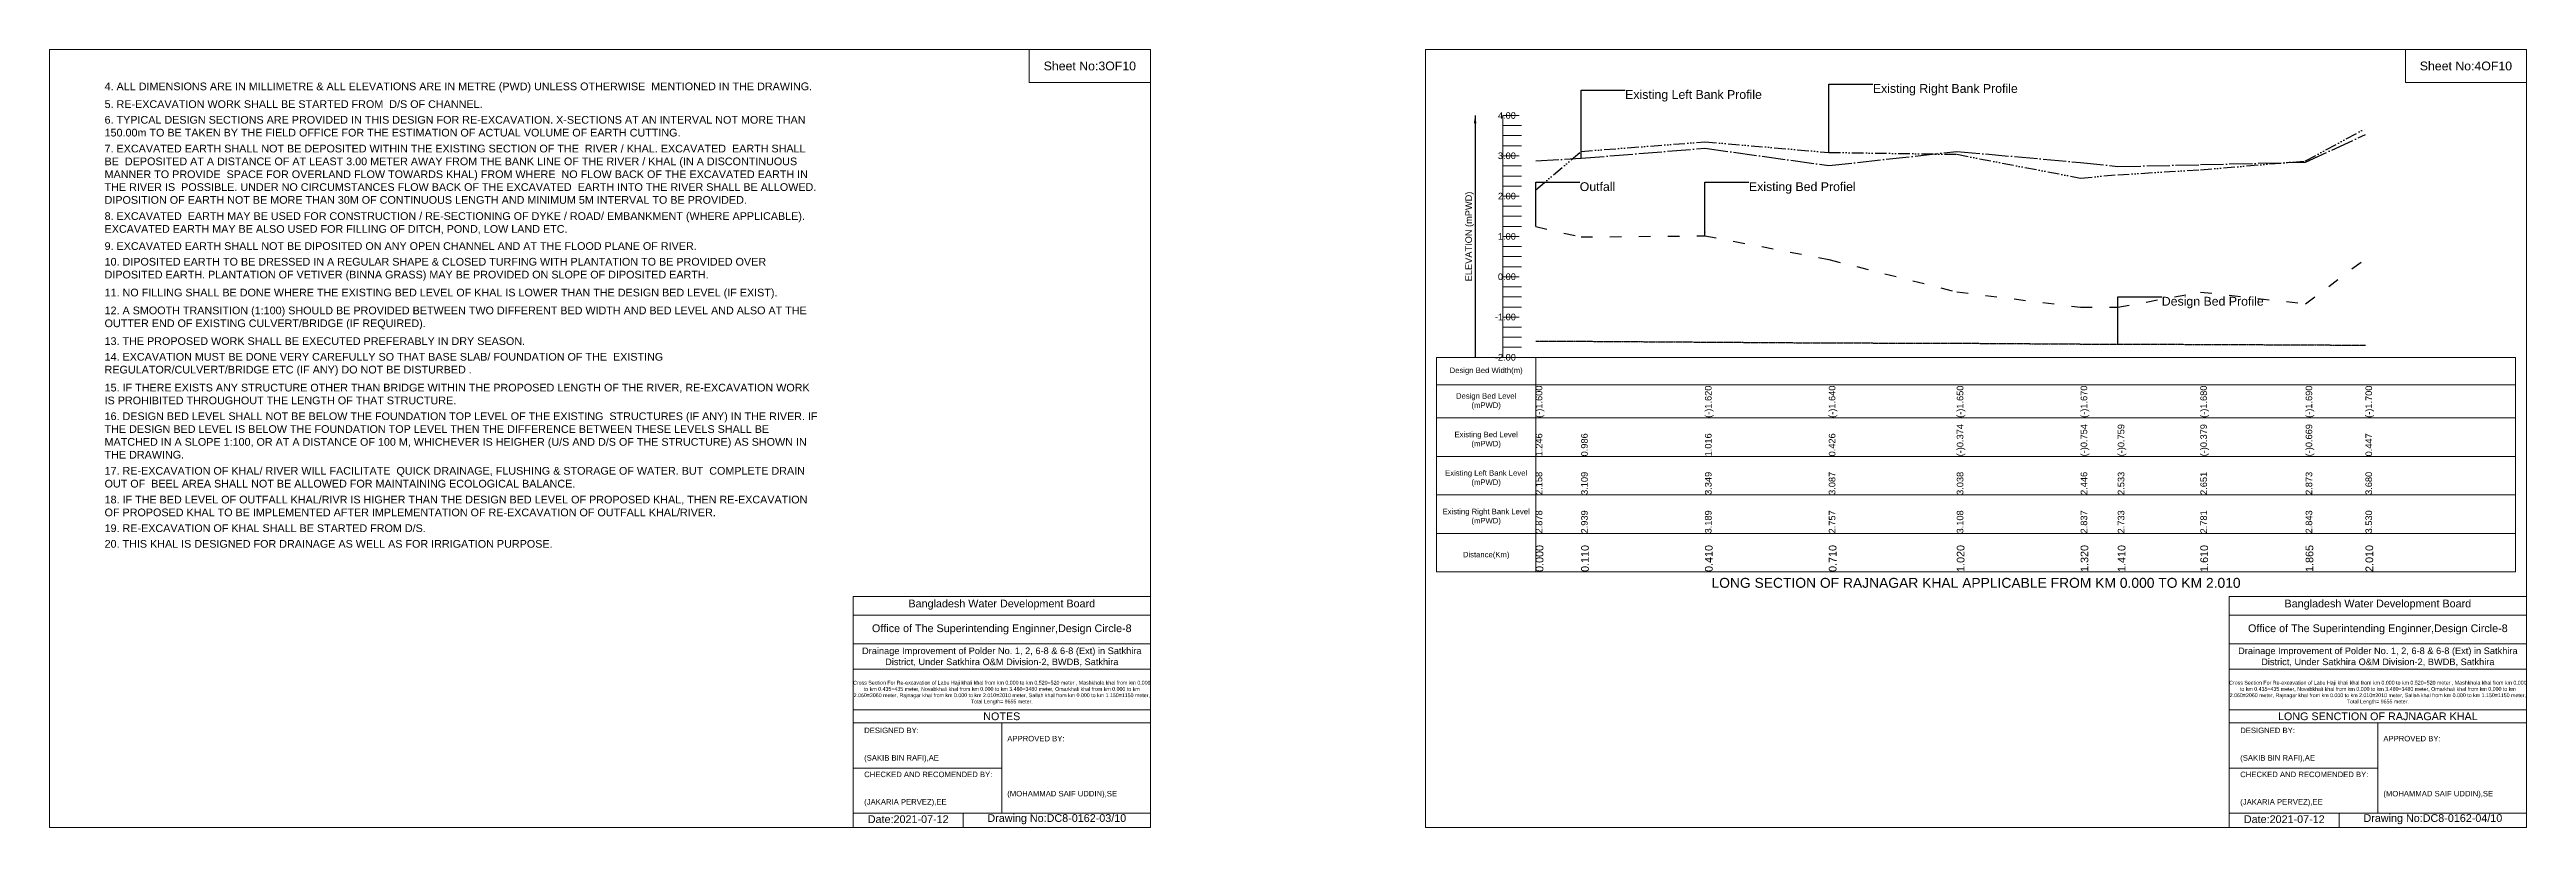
# Model space of a CAD drawing. Header units: inches. Extents: x 91000 to 648000, y -5656 to 141.
# Drawn here: x 490000 to 508000, y -5656 to 0 of the extents above; entities that cross this region are included whole.
import ezdxf

# ---------------------------------------------------------------- set-up
doc = ezdxf.new("R2010")
doc.units = ezdxf.units.IN
doc.header["$LTSCALE"] = 7
doc.header["$MEASUREMENT"] = 0
for name, pattern in [('ACAD_ISO03W100', [30, 12, -18]), ('ACAD_ISO04W100', [30, 24, -3, 0, -3]), ('ACAD_ISO14W100', [24, 12, -3, 0, -3, 0, -3, 0, -3]), ('CENTER', [2, 1.25, -0.25, 0.25, -0.25])]:
    doc.linetypes.add(name, pattern=pattern)
for name, color, linetype, lineweight in [('Cross Section Labels', 7, 'Continuous', 9), ('Design Bed Level Long Section', 7, 'CENTER', 25), ('Existing Bed Level for Long Section', 7, 'ACAD_ISO03W100', 25), ('Existing Left Bank of Long section', 7, 'ACAD_ISO04W100', 25), ('Existing Right Bank of Long Section', 7, 'ACAD_ISO14W100', 25), ('Long Section Border', 7, 'Continuous', 9), ('Long Section Labels', 7, 'Continuous', 9), ('Vscale for Long Section', 7, 'Continuous', 9)]:
    doc.layers.add(name, color=color, linetype=linetype, lineweight=lineweight)
doc.styles.get("Standard").update_dxf_attribs({"font": 'arial.ttf'})
doc.dimstyles.get("Standard").update_dxf_attribs({"dimtxt": 0.18, "dimasz": 0.18, "dimexe": 0.18, "dimexo": 0.0625, "dimgap": 0.09, "dimtad": 0, "dimtih": 1, "dimtoh": 1, "dimdec": 4, "dimzin": 0, "dimdsep": 46, "dimtxsty": 'Standard', "dimcen": 0.09, "dimadec": 0, "dimazin": 0, "dimtfac": 1, "dimtdec": 4, "dimtofl": 0, "dimtmove": 0, "dimatfit": 3, "dimfxl": 1, "dimtolj": 1, "dimtzin": 0, "dimarcsym": 0})

msp = doc.modelspace()

# ---------------------------------------------------------------- linework, layer by layer
at = {"layer": 'Cross Section Labels'}
for points in [[(490000, 0), (498000, 0), (498000, -5656), (490000, -5656)], [(497120, 0), (498000, 0), (498000, -240), (497120, -240)], [(500000, 0), (508000, 0), (508000, -5656), (500000, -5656)], [(507120, 0), (508000, 0), (508000, -240), (507120, -240)]]:
    msp.add_lwpolyline(points, close=True, dxfattribs=at)
for points in [[(495840, -5656), (495840, -3976), (498000, -3976)], [(495840, -4112), (498000, -4112)], [(505840, -5656), (505840, -3976), (508000, -3976)], [(505840, -4112), (508000, -4112)], [(495840, -4320), (498000, -4320)], [(505840, -4320), (508000, -4320)], [(495840, -4504), (498000, -4504)], [(505840, -4504), (508000, -4504)], [(495840, -4800), (498000, -4800)], [(505840, -4800), (508000, -4800)], [(495840, -4896), (498000, -4896)], [(496920, -4896), (496920, -5552)], [(505840, -4896), (508000, -4896)], [(506920, -4896), (506920, -5552)], [(495840, -5224), (496920, -5224)], [(505840, -5224), (506920, -5224)], [(495840, -5552), (498000, -5552)], [(496640, -5552), (496640, -5656)], [(505840, -5552), (508000, -5552)], [(506640, -5552), (506640, -5656)]]:
    msp.add_lwpolyline(points, dxfattribs=at)
at = {"layer": 'Design Bed Level Long Section'}
msp.add_lwpolyline([(500800, -2121), (501130, -2121), (502030, -2127), (502930, -2133), (503860, -2135), (504760, -2141), (505030, -2141), (505630, -2144), (506395, -2147), (506830, -2150)], dxfattribs=at)
at = {"layer": 'Existing Bed Level for Long Section'}
msp.add_lwpolyline([(500800, -1287), (501130, -1363), (502030, -1354), (502930, -1527), (503860, -1762), (504760, -1873), (505030, -1874), (505630, -1763), (506395, -1848), (506830, -1521)], dxfattribs=at)
at = {"layer": 'Existing Left Bank of Long section'}
msp.add_lwpolyline([(500800, -809), (501130, -791), (502030, -718), (502930, -844), (503860, -741), (504760, -821), (505030, -851), (505630, -837), (506395, -819), (506830, -618)], dxfattribs=at)
at = {"layer": 'Existing Right Bank of Long Section'}
msp.add_lwpolyline([(500800, -1020), (501130, -741), (502030, -671), (502930, -748), (503860, -762), (504760, -935), (505030, -910), (505630, -875), (506395, -810), (506830, -574)], dxfattribs=at)
at = {"layer": 'Long Section Border'}
msp.add_lwpolyline([(500080, -2238), (507920, -2238), (507920, -3798), (500080, -3798)], close=True, dxfattribs=at)
for points in [[(500800, -2238), (500800, -3798)], [(500080, -2438), (507920, -2438)], [(500080, -2678), (507920, -2678)], [(500080, -2958), (507920, -2958)], [(500080, -3238), (507920, -3238)], [(500080, -3518), (507920, -3518)]]:
    msp.add_lwpolyline(points, dxfattribs=at)
at = {"layer": 'Vscale for Long Section'}
for points in [[(500560, -2238), (500560, -1945), (500560, -1652), (500560, -1359), (500560, -1066), (500560, -773), (500560, -480)], [(500560, -480), (500680, -480)], [(500560, -553), (500696, -553)], [(500560, -626), (500696, -626)], [(500560, -700), (500696, -700)], [(500560, -773), (500680, -773)], [(500560, -846), (500696, -846)], [(500560, -920), (500696, -920)], [(500560, -993), (500696, -993)], [(500560, -1066), (500680, -1066)], [(500560, -1139), (500696, -1139)], [(500560, -1212), (500696, -1212)], [(500560, -1286), (500696, -1286)], [(500560, -1359), (500680, -1359)], [(500560, -1432), (500696, -1432)], [(500560, -1506), (500696, -1506)], [(500560, -1579), (500696, -1579)], [(500560, -1652), (500680, -1652)], [(500560, -1725), (500696, -1725)], [(500560, -1798), (500696, -1798)], [(500560, -1872), (500696, -1872)], [(500560, -1945), (500680, -1945)], [(500560, -2018), (500696, -2018)], [(500560, -2092), (500696, -2092)], [(500560, -2165), (500696, -2165)], [(500560, -2238), (500680, -2238)]]:
    msp.add_lwpolyline(points, dxfattribs=at)

# ---------------------------------------------------------------- texts
at = {"layer": 'Cross Section Labels', "attachment_point": 5}
for s, insert, char_height in [('Sheet No:3OF10', (497560, -120), 64), ('Sheet No:4OF10', (507560, -120), 64), ('Bangladesh Water Development Board', (496920, -4036), 56), ('Bangladesh Water Development Board', (506920, -4036), 56), ('Office of The Superintending Enginner,Design Circle-8', (496920, -4216), 56), ('Office of The Superintending Enginner,Design Circle-8', (506920, -4216), 56)]:
    msp.add_mtext(s, dxfattribs=dict(at, insert=insert, char_height=char_height))
at = {"layer": 'Cross Section Labels'}
for s, insert, char_height, width, attachment_point in [('4. ALL DIMENSIONS ARE IN MILLIMETRE & ALL ELEVATIONS ARE IN METRE (PWD) UNLESS OTHERWISE  MENTIONED IN THE DRAWING.', (490400, -240), 56, 5200, 1), ('5. RE-EXCAVATION WORK SHALL BE STARTED FROM  D/S OF CHANNEL.', (490400, -369), 56, 5200, 1), ('6. TYPICAL DESIGN SECTIONS ARE PROVIDED IN THIS DESIGN FOR RE-EXCAVATION. X-SECTIONS AT AN INTERVAL NOT MORE THAN 150.00m TO BE TAKEN BY THE FIELD OFFICE FOR THE ESTIMATION OF ACTUAL VOLUME OF EARTH CUTTING.', (490400, -483), 56, 5200, 1), ('7. EXCAVATED EARTH SHALL NOT BE DEPOSITED WITHIN THE EXISTING SECTION OF THE  RIVER / KHAL. EXCAVATED  EARTH SHALL BE  DEPOSITED AT A DISTANCE OF AT LEAST 3.00 METER AWAY FROM THE BANK LINE OF THE RIVER / KHAL (IN A DISCONTINUOUS  MANNER TO PROVIDE  SPACE FOR OVERLAND FLOW TOWARDS KHAL) FROM WHERE  NO FLOW BACK OF THE EXCAVATED EARTH IN THE RIVER IS  POSSIBLE. UNDER NO CIRCUMSTANCES FLOW BACK OF THE EXCAVATED  EARTH INTO THE RIVER SHALL BE ALLOWED. DIPOSITION OF EARTH NOT BE MORE THAN 30M OF CONTINUOUS LENGTH AND MINIMUM 5M INTERVAL TO BE PROVIDED.', (490400, -692), 56, 5200, 1), ('8. EXCAVATED  EARTH MAY BE USED FOR CONSTRUCTION / RE-SECTIONING OF DYKE / ROAD/ EMBANKMENT (WHERE APPLICABLE). EXCAVATED EARTH MAY BE ALSO USED FOR FILLING OF DITCH, POND, LOW LAND ETC.', (490400, -1183), 56, 5200, 1), ('9. EXCAVATED EARTH SHALL NOT BE DIPOSITED ON ANY OPEN CHANNEL AND AT THE FLOOD PLANE OF RIVER.', (490400, -1401), 56, 5200, 1), ('10. DIPOSITED EARTH TO BE DRESSED IN A REGULAR SHAPE & CLOSED TURFING WITH PLANTATION TO BE PROVIDED OVER DIPOSITED EARTH. PLANTATION OF VETIVER (BINNA GRASS) MAY BE PROVIDED ON SLOPE OF DIPOSITED EARTH.^J', (490400, -1515), 56, 5200, 1), ('11. NO FILLING SHALL BE DONE WHERE THE EXISTING BED LEVEL OF KHAL IS LOWER THAN THE DESIGN BED LEVEL (IF EXIST).', (490400, -1739), 56, 5200, 1), ('12. A SMOOTH TRANSITION (1:100) SHOULD BE PROVIDED BETWEEN TWO DIFFERENT BED WIDTH AND BED LEVEL AND ALSO AT THE OUTTER END OF EXISTING CULVERT/BRIDGE (IF REQUIRED).', (490400, -1869), 56, 5200, 1), ('13. THE PROPOSED WORK SHALL BE EXECUTED PREFERABLY IN DRY SEASON.', (490400, -2092), 56, 5200, 1), ('14. EXCAVATION MUST BE DONE VERY CAREFULLY SO THAT BASE SLAB/ FOUNDATION OF THE  EXISTING REGULATOR/CULVERT/BRIDGE ETC (IF ANY) DO NOT BE DISTURBED .^J', (490400, -2206), 56, 5200, 1), ('15. IF THERE EXISTS ANY STRUCTURE OTHER THAN BRIDGE WITHIN THE PROPOSED LENGTH OF THE RIVER, RE-EXCAVATION WORK IS PROHIBITED THROUGHOUT THE LENGTH OF THAT STRUCTURE.', (490400, -2430), 56, 5200, 1), ('16. DESIGN BED LEVEL SHALL NOT BE BELOW THE FOUNDATION TOP LEVEL OF THE EXISTING  STRUCTURES (IF ANY) IN THE RIVER. IF THE DESIGN BED LEVEL IS BELOW THE FOUNDATION TOP LEVEL THEN THE DIFFERENCE BETWEEN THESE LEVELS SHALL BE MATCHED IN A SLOPE 1:100, OR AT A DISTANCE OF 100 M, WHICHEVER IS HEIGHER (U/S AND D/S OF THE STRUCTURE) AS SHOWN IN THE DRAWING.', (490400, -2638), 56, 5200, 1), ('17. RE-EXCAVATION OF KHAL/ RIVER WILL FACILITATE  QUICK DRAINAGE, FLUSHING & STORAGE OF WATER. BUT  COMPLETE DRAIN OUT OF  BEEL AREA SHALL NOT BE ALLOWED FOR MAINTAINING ECOLOGICAL BALANCE.', (490400, -3035), 56, 5200, 1), ('18. IF THE BED LEVEL OF OUTFALL KHAL/RIVR IS HIGHER THAN THE DESIGN BED LEVEL OF PROPOSED KHAL, THEN RE-EXCAVATION OF PROPOSED KHAL TO BE IMPLEMENTED AFTER IMPLEMENTATION OF RE-EXCAVATION OF OUTFALL KHAL/RIVER.', (490400, -3244), 56, 5200, 1), ('20. THIS KHAL IS DESIGNED FOR DRAINAGE AS WELL AS FOR IRRIGATION PURPOSE.^J', (490400, -3566), 56, 5200, 1), ('19. RE-EXCAVATION OF KHAL SHALL BE STARTED FROM D/S.', (490400, -3452), 56, 5200, 1), ('Drainage Improvement of Polder No. 1, 2, 6-8 & 6-8 (Ext) in Satkhira District, Under Satkhira O&M Division-2, BWDB, Satkhira', (496920, -4416), 48, 2240, 5), ('Drainage Improvement of Polder No. 1, 2, 6-8 & 6-8 (Ext) in Satkhira District, Under Satkhira O&M Division-2, BWDB, Satkhira', (506920, -4416), 48, 2240, 5), ('Cross Section For Re-excavation of Labu Haji khali khal from km 0.000 to km 0.520=520 meter , Mashkhola khal from km 0.000 to km 0.435=435 meter, Novabkhali khal from km 0.000 to km 3.480=3480 meter, Omarkhali khal from km 0.000 to km 2.060=2060 meter, Rajnagar khal from km 0.000 to km 2.010=2010 meter, Sallah khal from km 0.000 to km 1.150=1150 meter, Total Length= 9655 meter. ', (496920, -4676), 27.415, 2160, 5), ('Cross Section For Re-excavation of Labu Haji khali khal from km 0.000 to km 0.520=520 meter , Mashkhola khal from km 0.000 to km 0.435=435 meter, Novabkhali khal from km 0.000 to km 3.480=3480 meter, Omarkhali khal from km 0.000 to km 2.060=2060 meter, Rajnagar khal from km 0.000 to km 2.010=2010 meter, Sallah khal from km 0.000 to km 1.150=1150 meter, Total Length= 9655 meter. ', (506920, -4676), 27.415, 2160, 5), ('NOTES', (496920, -4848), 56, 2240, 5), ('LONG SENCTION OF RAJNAGAR KHAL', (506920, -4848), 56, 2240, 5), ('DESIGNED BY:^J^J^J(SAKIB BIN RAFI),AE', (495920, -5056), 40, 1120, 4), ('APPROVED BY:^J^J^J^J^J^J(MOHAMMAD SAIF UDDIN),SE', (496960, -5216), 40, 1120, 4), ('DESIGNED BY:^J^J^J(SAKIB BIN RAFI),AE', (505920, -5056), 40, 1120, 4), ('APPROVED BY:^J^J^J^J^J^J(MOHAMMAD SAIF UDDIN),SE', (506960, -5216), 40, 1120, 4), ('CHECKED AND RECOMENDED BY:^J^J^J(JAKARIA PERVEZ),EE', (495920, -5376), 40, 1120, 4), ('CHECKED AND RECOMENDED BY:^J^J^J(JAKARIA PERVEZ),EE', (505920, -5376), 40, 1120, 4), ('Date:2021-07-12', (496240, -5596), 56, 1120, 5), ('Drawing No:DC8-0162-03/10', (497320, -5596), 56, 1760, 5), ('Date:2021-07-12', (506240, -5596), 56, 1120, 5), ('Drawing No:DC8-0162-04/10', (507320, -5596), 56, 1760, 5)]:
    msp.add_mtext(s, dxfattribs=dict(at, insert=insert, char_height=char_height, width=width, attachment_point=attachment_point))
at = {"layer": 'Long Section Border', "attachment_point": 5}
for s, insert, char_height in [('Design Bed Width(m)', (500440, -2338), 40), ('Design Bed Level^J(mPWD)', (500440, -2558), 40), ('Existing Bed Level^J(mPWD)', (500440, -2838), 40), ('Existing Left Bank Level^J(mPWD)', (500440, -3118), 40), ('Existing Right Bank Level^J(mPWD)', (500440, -3398), 40), ('Distance(Km)', (500440, -3678), 40), ('LONG SECTION OF RAJNAGAR KHAL APPLICABLE FROM KM 0.000 TO KM 2.010', (504000, -3878), 72)]:
    msp.add_mtext(s, dxfattribs=dict(at, insert=insert, char_height=char_height))
at = {"layer": 'Long Section Labels', "char_height": 64, "attachment_point": 1}
for s, insert in [('Existing Left Bank Profile', (501450, -295)), ('Existing Right Bank Profile', (503250, -251)), ('Outfall', (501120, -965)), ('Existing Bed Profiel', (502350, -965)), ('Design Bed Profile', (505350, -1798))]:
    msp.add_mtext(s, dxfattribs=dict(at, insert=insert))
at = {"layer": 'Vscale for Long Section', "char_height": 48, "attachment_point": 6}
for s, insert in [('4.00', (500656, -480)), ('3.00', (500656, -773)), ('2.00', (500656, -1066)), ('1.00', (500656, -1359)), ('0.00', (500656, -1652)), ('-1.00', (500656, -1945)), ('-2.00', (500656, -2238))]:
    msp.add_mtext(s, dxfattribs=dict(at, insert=insert))
at = {"layer": 'Vscale for Long Section', "rotation": 90}
for s, insert, char_height, attachment_point in [('ELEVATION (mPWD)', (500320, -1359), 48, 5), ('(-)1.600', (500800, -2678), 48, 1), ('(-)1.600', (500800, -2678), 48, 1), ('(-)1.620', (502030, -2678), 48, 1), ('(-)1.640', (502930, -2678), 48, 1), ('(-)1.650', (503860, -2678), 48, 1), ('(-)1.670', (504760, -2678), 48, 1), ('(-)1.670', (504760, -2678), 48, 1), ('(-)1.680', (505630, -2678), 48, 1), ('(-)1.690', (506395, -2678), 48, 1), ('(-)1.700', (506830, -2678), 48, 1), ('1.246', (500800, -2958), 48, 1), ('0.986', (501130, -2958), 48, 1), ('1.016', (502030, -2958), 48, 1), ('0.426', (502930, -2958), 48, 1), ('(-)0.374', (503860, -2958), 48, 1), ('(-)0.754', (504760, -2958), 48, 1), ('(-)0.759', (505030, -2958), 48, 1), ('(-)0.379', (505630, -2958), 48, 1), ('(-)0.669', (506395, -2958), 48, 1), ('0.447', (506830, -2958), 48, 1), ('2.158', (500800, -3238), 48, 1), ('3.109', (501130, -3238), 48, 1), ('3.349', (502030, -3238), 48, 1), ('3.087', (502930, -3238), 48, 1), ('3.038', (503860, -3238), 48, 1), ('2.446', (504760, -3238), 48, 1), ('2.533', (505030, -3238), 48, 1), ('2.651', (505630, -3238), 48, 1), ('2.873', (506395, -3238), 48, 1), ('3.680', (506830, -3238), 48, 1), ('2.878', (500800, -3518), 48, 1), ('2.939', (501130, -3518), 48, 1), ('3.189', (502030, -3518), 48, 1), ('2.757', (502930, -3518), 48, 1), ('3.108', (503860, -3518), 48, 1), ('2.837', (504760, -3518), 48, 1), ('2.733', (505030, -3518), 48, 1), ('2.781', (505630, -3518), 48, 1), ('2.843', (506395, -3518), 48, 1), ('3.530', (506830, -3518), 48, 1), ('0.000', (500800, -3798), 56, 1), ('0.110', (501130, -3798), 56, 1), ('0.410', (502030, -3798), 56, 1), ('0.710', (502930, -3798), 56, 1), ('1.020', (503860, -3798), 56, 1), ('1.320', (504760, -3798), 56, 1), ('1.410', (505030, -3798), 56, 1), ('1.610', (505630, -3798), 56, 1), ('1.865', (506395, -3798), 56, 1), ('2.010', (506830, -3798), 56, 1)]:
    msp.add_mtext(s, dxfattribs=dict(at, insert=insert, char_height=char_height, attachment_point=attachment_point))

# ---------------------------------------------------------------- leaders
at = {"layer": 'Long Section Labels', "annotation_type": 0, "has_hookline": 1, "hookline_direction": 0}
for points, text_width in [([(501130, -791), (501130, -295), (501450, -295)], 983), ([(502930, -748), (502930, -251), (503250, -251)], 1043), ([(500800, -1287), (500800, -965), (501120, -965)], 248), ([(502030, -1354), (502030, -965), (502350, -965)], 762), ([(505030, -2141), (505030, -1798), (505350, -1798)], 730)]:
    msp.add_leader(points, dimstyle='Standard', override={"dimasz": 28.8}, dxfattribs=dict(at, text_width=text_width))
at = {"layer": 'Vscale for Long Section'}
msp.add_leader([(500360, -480), (500360, -2238)], dimstyle='Standard', override={"dimasz": 57.6}, dxfattribs=at)

doc.saveas('drawing.dxf')
